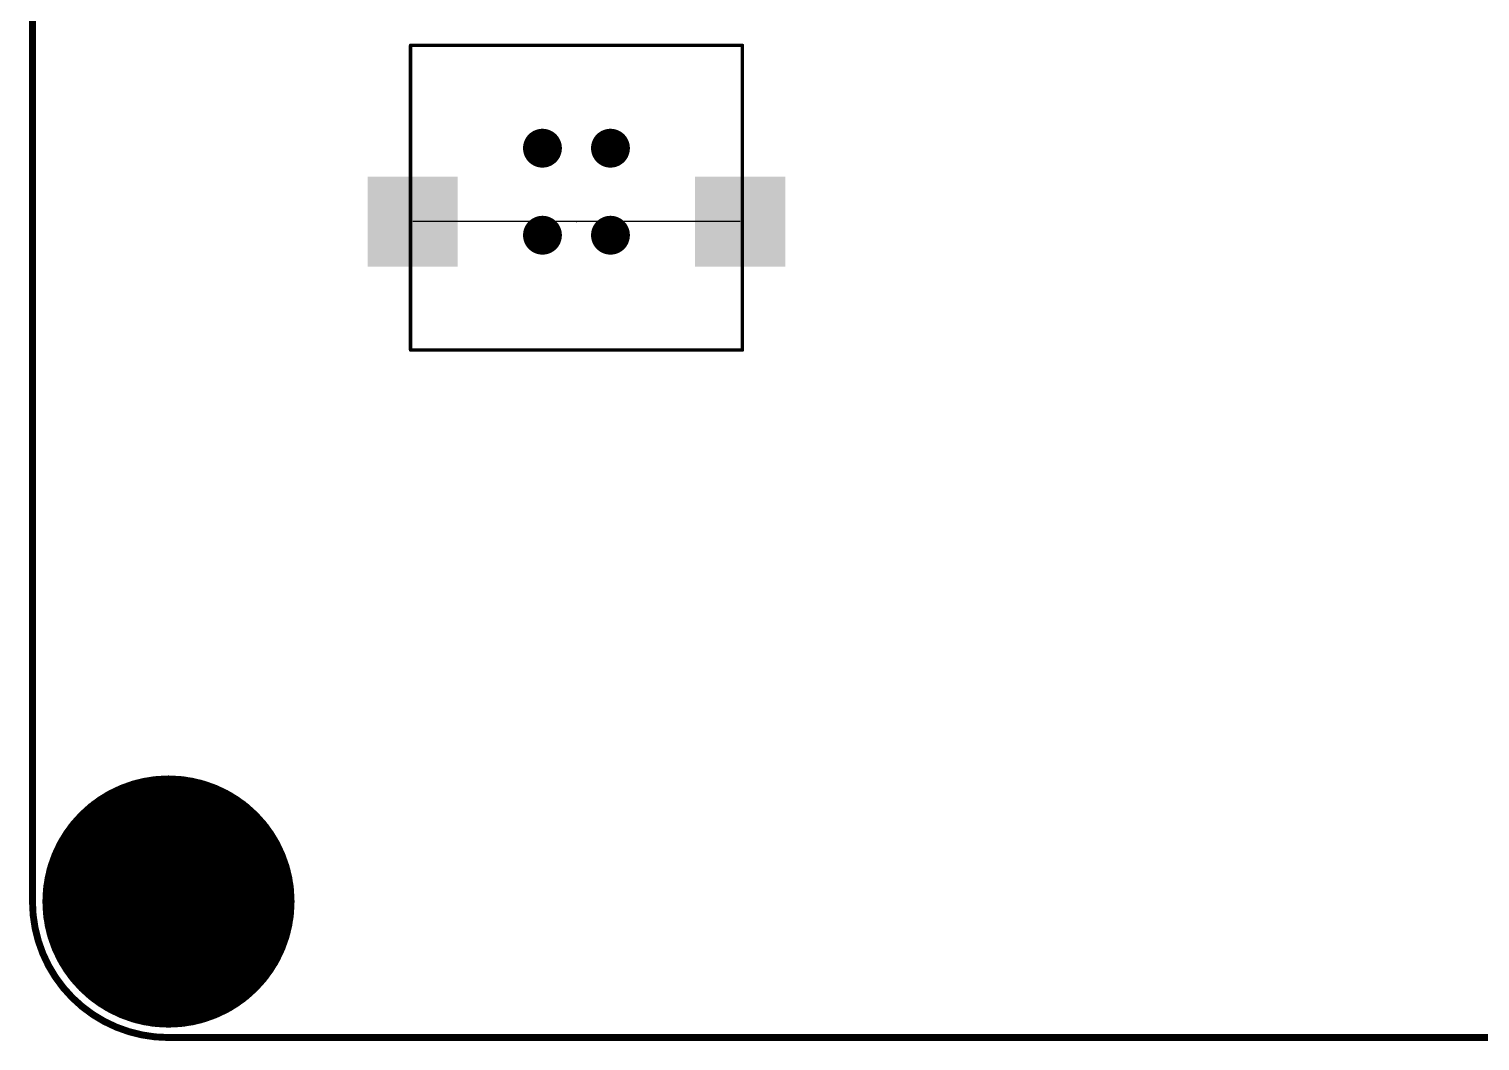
# Model space of a CAD drawing. Extents: x 0 to 426, y 0 to 160.
# Drawn here: x -0.1 to 53.2, y -0.1 to 37.1 of the extents above; entities that cross this region are included whole.
import ezdxf

# ---------------------------------------------------------------- set-up
doc = ezdxf.new("R2010")
doc.units = 0
doc.header["$MEASUREMENT"] = 0
doc.layers.get('0').update_dxf_attribs({"linetype": 'CONTINUOUS'})
for name, color, linetype in [('17', 82, 'CONTINUOUS'), ('19', 53, 'CONTINUOUS'), ('20', 7, 'CONTINUOUS'), ('21', 253, 'CONTINUOUS'), ('23', 7, 'CONTINUOUS'), ('41', 22, 'CONTINUOUS'), ('42', 175, 'CONTINUOUS')]:
    doc.layers.add(name, color=color, linetype=linetype)

# ---------------------------------------------------------------- blocks, each defined once
blk = doc.blocks.new('ROUNDP')
at = {"const_width": 0.5}
blk.add_lwpolyline([(0, -0.25, 1), (0, 0.25, 1), (0, -0.25)], format="xyb", dxfattribs=at)
blk = doc.blocks.new('SQUAREP')
blk.add_solid([(-0.5, -0.5), (0.5, -0.5), (-0.5, 0.5), (0.5, 0.5)])

msp = doc.modelspace()

# ---------------------------------------------------------------- linework, layer by layer
at = {"layer": '19'}
msp.add_line((26.02, 30), (13.98, 30), dxfattribs=at)
at = {"layer": '20', "const_width": 0.254}
for points in [[(0, 155), (0, 5)], [(5, 0), (335, 0)]]:
    msp.add_lwpolyline(points, dxfattribs=at)
at = {"layer": '20'}
for points, const_width in [([(0, 5, 0.4142), (5, 0)], 0.254), ([(0.0635, 5, 1), (-0.0635, 5)], 0.127), ([(-0.0635, 5, 1), (0.0635, 5)], 0.127), ([(5, 0.0635, 1), (5, -0.0635)], 0.127), ([(5, -0.0635, 1), (5, 0.0635)], 0.127)]:
    msp.add_lwpolyline(points, format="xyb", dxfattribs=dict(at, const_width=const_width))
msp.add_circle((5, 5), 1.905, dxfattribs=at)
at = {"layer": '21'}
for points, const_width in [([(13.9318, 36.48, 1), (13.8682, 36.48)], 0.0635), ([(13.9, 36.5118, 1), (13.9, 36.4483)], 0.0635), ([(26.1318, 36.48, 1), (26.0683, 36.48)], 0.0635), ([(26.1, 36.4483, 1), (26.1, 36.5118)], 0.0635), ([(13.8682, 25.28, 1), (13.9318, 25.28)], 0.0635), ([(13.9, 25.3117, 1), (13.9, 25.2483)], 0.0635), ([(26.0683, 25.28, 1), (26.1318, 25.28)], 0.0635), ([(26.1, 25.2483, 1), (26.1, 25.3117)], 0.0635), ([(5, 0.428, 1), (5, 9.572, 1), (5, 0.428)], 0.127)]:
    msp.add_lwpolyline(points, format="xyb", dxfattribs=dict(at, const_width=const_width))
at = {"layer": '21', "const_width": 0.127}
for points in [[(13.9, 36.48), (26.1, 36.48)], [(13.9, 25.28), (13.9, 36.48)], [(26.1, 36.48), (26.1, 25.28)], [(26.1, 25.28), (13.9, 25.28)]]:
    msp.add_lwpolyline(points, dxfattribs=at)
at = {"layer": '23'}
for p in [(20, 30), (5, 5)]:
    msp.add_point(p, dxfattribs=at)
at = {"layer": '41', "const_width": 0.127}
for points in [[(4.4032, 9.5329), (5, 9.572)], [(5, 9.572), (5.5968, 9.5329)], [(2.714, 8.9595), (3.2504, 9.224)], [(2.926, 9.064), (7.074, 9.064)], [(3.1835, 9.191), (6.8165, 9.191)], [(3.2504, 9.224), (3.8167, 9.4162)], [(3.5274, 9.318), (6.4726, 9.318)], [(3.8167, 9.4162), (4.4032, 9.5329)], [(3.9614, 9.445), (6.0386, 9.445)], [(5.5968, 9.5329), (6.1833, 9.4162)], [(6.1833, 9.4162), (6.7496, 9.224)], [(6.7496, 9.224), (7.286, 8.9595)], [(1.7671, 8.2329), (2.2167, 8.6272)], [(2.1355, 8.556), (7.8645, 8.556)], [(2.2167, 8.6272), (2.714, 8.9595)], [(2.3002, 8.683), (7.6998, 8.683)], [(2.4903, 8.81), (7.5097, 8.81)], [(2.6804, 8.937), (7.3196, 8.937)], [(7.286, 8.9595), (7.7833, 8.6272)], [(7.7833, 8.6272), (8.2329, 8.2329)], [(1.3728, 7.7833), (1.7671, 8.2329)], [(1.605, 8.048), (8.395, 8.048)], [(1.7163, 8.175), (8.2837, 8.175)], [(1.8459, 8.302), (8.1541, 8.302)], [(1.9907, 8.429), (8.0093, 8.429)], [(8.2329, 8.2329), (8.6272, 7.7833)], [(1.0405, 7.286), (1.3728, 7.7833)], [(1.1254, 7.413), (8.8746, 7.413)], [(1.2102, 7.54), (8.7897, 7.54)], [(1.2951, 7.667), (8.7049, 7.667)], [(1.3822, 7.794), (8.6178, 7.794)], [(1.4936, 7.921), (8.5064, 7.921)], [(8.6272, 7.7833), (8.9595, 7.286)], [(0.776, 6.7496), (1.0405, 7.286)], [(0.8526, 6.905), (9.1474, 6.905)], [(0.9153, 7.032), (9.0847, 7.032)], [(0.9779, 7.159), (9.0221, 7.159)], [(1.0405, 7.286), (8.9595, 7.286)], [(8.9595, 7.286), (9.224, 6.7496)], [(0.5838, 6.1833), (0.776, 6.7496)], [(0.6563, 6.397), (9.3437, 6.397)], [(0.6994, 6.524), (9.3006, 6.524)], [(0.7425, 6.651), (9.2575, 6.651)], [(0.79, 6.778), (9.21, 6.778)], [(9.224, 6.7496), (9.4162, 6.1833)], [(0.4671, 5.5968), (0.5838, 6.1833)], [(0.5252, 5.889), (9.4748, 5.889)], [(0.5505, 6.016), (9.4495, 6.016)], [(0.5758, 6.143), (9.4242, 6.143)], [(0.6132, 6.27), (9.3868, 6.27)], [(9.4162, 6.1833), (9.5329, 5.5968)], [(0.428, 5), (0.4671, 5.5968)], [(0.453, 5.381), (9.547, 5.381)], [(0.4613, 5.508), (9.5387, 5.508)], [(0.4747, 5.635), (9.5253, 5.635)], [(0.5, 5.762), (9.5, 5.762)], [(9.5329, 5.5968), (9.572, 5)], [(0.4671, 4.4032), (0.428, 5)], [(0.428, 5), (9.572, 5)], [(0.4363, 5.127), (9.5637, 5.127)], [(0.4363, 4.873), (9.5637, 4.873)], [(0.4446, 5.254), (9.5554, 5.254)], [(0.4447, 4.746), (9.5554, 4.746)], [(9.572, 5), (9.5329, 4.4032)], [(0.453, 4.619), (9.547, 4.619)], [(0.4613, 4.492), (9.5387, 4.492)], [(0.5838, 3.8167), (0.4671, 4.4032)], [(0.4747, 4.365), (9.5253, 4.365)], [(0.5, 4.238), (9.5, 4.238)], [(9.5329, 4.4032), (9.4162, 3.8167)], [(0.5252, 4.111), (9.4748, 4.111)], [(0.5505, 3.984), (9.4495, 3.984)], [(0.5758, 3.857), (9.4242, 3.857)], [(0.776, 3.2504), (0.5838, 3.8167)], [(0.6132, 3.73), (9.3868, 3.73)], [(9.4162, 3.8167), (9.224, 3.2504)], [(0.6563, 3.603), (9.3437, 3.603)], [(0.6994, 3.476), (9.3006, 3.476)], [(0.7425, 3.349), (9.2575, 3.349)], [(1.0405, 2.714), (0.776, 3.2504)], [(0.79, 3.222), (9.21, 3.222)], [(9.224, 3.2504), (8.9595, 2.714)], [(0.8526, 3.095), (9.1474, 3.095)], [(0.9153, 2.968), (9.0847, 2.968)], [(0.9779, 2.841), (9.0221, 2.841)], [(1.3728, 2.2167), (1.0405, 2.714)], [(1.0405, 2.714), (8.9595, 2.714)], [(8.9595, 2.714), (8.6272, 2.2167)], [(1.1254, 2.587), (8.8746, 2.587)], [(1.2103, 2.46), (8.7898, 2.46)], [(1.2951, 2.333), (8.7049, 2.333)], [(1.7671, 1.7671), (1.3728, 2.2167)], [(1.3822, 2.206), (8.6178, 2.206)], [(1.4936, 2.079), (8.5064, 2.079)], [(8.6272, 2.2167), (8.2329, 1.7671)], [(1.605, 1.952), (8.395, 1.952)], [(1.7163, 1.825), (8.2837, 1.825)], [(2.2167, 1.3728), (1.7671, 1.7671)], [(1.8459, 1.698), (8.1541, 1.698)], [(1.9907, 1.571), (8.0093, 1.571)], [(8.2329, 1.7671), (7.7833, 1.3728)], [(2.1355, 1.444), (7.8645, 1.444)], [(2.714, 1.0405), (2.2167, 1.3728)], [(2.3002, 1.317), (7.6998, 1.317)], [(2.4903, 1.19), (7.5097, 1.19)], [(2.6804, 1.063), (7.3196, 1.063)], [(3.2504, 0.776), (2.714, 1.0405)], [(7.286, 1.0405), (6.7496, 0.776)], [(7.7833, 1.3728), (7.286, 1.0405)], [(2.926, 0.936), (7.074, 0.936)], [(3.1835, 0.809), (6.8165, 0.809)], [(3.8167, 0.5838), (3.2504, 0.776)], [(3.5274, 0.682), (6.4727, 0.682)], [(4.4032, 0.4671), (3.8167, 0.5838)], [(3.9614, 0.555), (6.0386, 0.555)], [(6.1833, 0.5838), (5.5968, 0.4671)], [(6.7496, 0.776), (6.1833, 0.5838)], [(5, 0.428), (4.4032, 0.4671)], [(5.5968, 0.4671), (5, 0.428)]]:
    msp.add_lwpolyline(points, dxfattribs=at)
at = {"layer": '41', "const_width": 0.0635}
for points in [[(5.0021, 9.6037, 1), (4.9979, 9.5403)], [(5.0021, 9.5403, 1), (4.9979, 9.6037)], [(2.926, 9.0958, 1), (2.926, 9.0322)], [(3.1835, 9.2228, 1), (3.1835, 9.1593)], [(3.2402, 9.254, 1), (3.2606, 9.1939)], [(3.2644, 9.1955, 1), (3.2363, 9.2525)], [(3.5274, 9.3498, 1), (3.5274, 9.2862)], [(3.8105, 9.4474, 1), (3.8229, 9.3851)], [(3.8269, 9.3861, 1), (3.8065, 9.4463)], [(3.9614, 9.4768, 1), (3.9614, 9.4132)], [(4.4012, 9.5646, 1), (4.4053, 9.5012)], [(4.4094, 9.5017, 1), (4.397, 9.564)], [(5.603, 9.564, 1), (5.5906, 9.5017)], [(5.5947, 9.5012, 1), (5.5988, 9.5646)], [(6.0386, 9.4132, 1), (6.0386, 9.4768)], [(6.1935, 9.4463, 1), (6.1731, 9.3861)], [(6.1771, 9.3851, 1), (6.1895, 9.4474)], [(6.4726, 9.2862, 1), (6.4726, 9.3498)], [(6.7637, 9.2525, 1), (6.7356, 9.1955)], [(6.7394, 9.1939, 1), (6.7598, 9.254)], [(6.8165, 9.1593, 1), (6.8165, 9.2228)], [(7.074, 9.0322, 1), (7.074, 9.0958)], [(2.1355, 8.5878, 1), (2.1355, 8.5243)], [(2.1991, 8.6536, 1), (2.2344, 8.6008)], [(2.2377, 8.6033, 1), (2.1958, 8.6511)], [(2.3002, 8.7148, 1), (2.3002, 8.6512)], [(2.4903, 8.8418, 1), (2.4903, 8.7782)], [(2.6804, 8.9688, 1), (2.6804, 8.9053)], [(2.7, 8.9879, 1), (2.728, 8.931)], [(2.7316, 8.9331, 1), (2.6964, 8.9859)], [(7.3036, 8.9859, 1), (7.2684, 8.9331)], [(7.272, 8.931, 1), (7.3, 8.9879)], [(7.3196, 8.9053, 1), (7.3196, 8.9688)], [(7.5097, 8.7782, 1), (7.5097, 8.8418)], [(7.6998, 8.6512, 1), (7.6998, 8.7148)], [(7.8042, 8.6511, 1), (7.7623, 8.6033)], [(7.7656, 8.6008, 1), (7.8009, 8.6536)], [(7.8645, 8.5243, 1), (7.8645, 8.5878)], [(1.605, 8.0798, 1), (1.605, 8.0162)], [(1.7163, 8.2068, 1), (1.7163, 8.1433)], [(1.7462, 8.2568, 1), (1.788, 8.209)], [(1.791, 8.212, 1), (1.7432, 8.2538)], [(1.8459, 8.3338, 1), (1.8459, 8.2702)], [(1.9907, 8.4608, 1), (1.9907, 8.3972)], [(8.0093, 8.3972, 1), (8.0093, 8.4608)], [(8.1541, 8.2702, 1), (8.1541, 8.3338)], [(8.2568, 8.2538, 1), (8.209, 8.212)], [(8.212, 8.209, 1), (8.2538, 8.2568)], [(8.2837, 8.1433, 1), (8.2837, 8.2068)], [(8.395, 8.0162, 1), (8.395, 8.0798)], [(1.1254, 7.4447, 1), (1.1254, 7.3813)], [(1.2102, 7.5717, 1), (1.2102, 7.5083)], [(1.2951, 7.6988, 1), (1.2951, 7.6353)], [(1.3489, 7.8042, 1), (1.3967, 7.7623)], [(1.3992, 7.7656, 1), (1.3464, 7.8009)], [(1.3822, 7.8258, 1), (1.3822, 7.7623)], [(1.4936, 7.9527, 1), (1.4936, 7.8893)], [(8.5064, 7.8893, 1), (8.5064, 7.9527)], [(8.6536, 7.8009, 1), (8.6008, 7.7656)], [(8.6033, 7.7623, 1), (8.6511, 7.8042)], [(8.6178, 7.7623, 1), (8.6178, 7.8258)], [(8.7049, 7.6353, 1), (8.7049, 7.6988)], [(8.7897, 7.5083, 1), (8.7897, 7.5717)], [(8.8746, 7.3813, 1), (8.8746, 7.4447)], [(0.8526, 6.9367, 1), (0.8526, 6.8733)], [(0.9153, 7.0637, 1), (0.9153, 7.0003)], [(0.9779, 7.1908, 1), (0.9779, 7.1273)], [(1.0405, 7.3178, 1), (1.0405, 7.2543)], [(1.0141, 7.3036, 1), (1.0669, 7.2684)], [(1.069, 7.272, 1), (1.0121, 7.3)], [(8.9879, 7.3, 1), (8.931, 7.272)], [(8.9331, 7.2684, 1), (8.9859, 7.3036)], [(8.9595, 7.2543, 1), (8.9595, 7.3178)], [(9.0221, 7.1273, 1), (9.0221, 7.1908)], [(9.0847, 7.0003, 1), (9.0847, 7.0637)], [(9.1474, 6.8733, 1), (9.1474, 6.9367)], [(0.6563, 6.4287, 1), (0.6563, 6.3653)], [(0.6994, 6.5557, 1), (0.6994, 6.4923)], [(0.7425, 6.6828, 1), (0.7425, 6.6193)], [(0.7475, 6.7637, 1), (0.8045, 6.7356)], [(0.8061, 6.7394, 1), (0.746, 6.7598)], [(0.79, 6.8098, 1), (0.79, 6.7463)], [(9.254, 6.7598, 1), (9.1939, 6.7394)], [(9.1955, 6.7356, 1), (9.2525, 6.7637)], [(9.21, 6.7463, 1), (9.21, 6.8098)], [(9.2575, 6.6193, 1), (9.2575, 6.6828)], [(9.3006, 6.4923, 1), (9.3006, 6.5557)], [(9.3437, 6.3653, 1), (9.3437, 6.4287)], [(0.5252, 5.9207, 1), (0.5252, 5.8573)], [(0.5505, 6.0477, 1), (0.5505, 5.9843)], [(0.5758, 6.1748, 1), (0.5758, 6.1113)], [(0.5537, 6.1935, 1), (0.6139, 6.1731)], [(0.6149, 6.1771, 1), (0.5526, 6.1895)], [(0.6132, 6.3018, 1), (0.6132, 6.2383)], [(9.4474, 6.1895, 1), (9.3851, 6.1771)], [(9.3861, 6.1731, 1), (9.4463, 6.1935)], [(9.3868, 6.2383, 1), (9.3868, 6.3018)], [(9.4242, 6.1113, 1), (9.4242, 6.1748)], [(9.4495, 5.9843, 1), (9.4495, 6.0477)], [(9.4748, 5.8573, 1), (9.4748, 5.9207)], [(0.453, 5.4127, 1), (0.453, 5.3493)], [(0.4613, 5.5397, 1), (0.4613, 5.4763)], [(0.4988, 5.5947, 1), (0.4354, 5.5988)], [(0.436, 5.603, 1), (0.4983, 5.5906)], [(0.4747, 5.6668, 1), (0.4747, 5.6033)], [(0.5, 5.7938, 1), (0.5, 5.7303)], [(9.5, 5.7303, 1), (9.5, 5.7938)], [(9.5646, 5.5988, 1), (9.5012, 5.5947)], [(9.5017, 5.5906, 1), (9.564, 5.603)], [(9.5253, 5.6033, 1), (9.5253, 5.6668)], [(9.5387, 5.4763, 1), (9.5387, 5.5397)], [(9.547, 5.3493, 1), (9.547, 5.4127)], [(0.4597, 5.0021, 1), (0.3963, 4.9979)], [(0.3963, 5.0021, 1), (0.4597, 4.9979)], [(0.428, 5.0317, 1), (0.428, 4.9683)], [(0.4363, 5.1588, 1), (0.4363, 5.0953)], [(0.4363, 4.9047, 1), (0.4363, 4.8413)], [(0.4446, 5.2858, 1), (0.4446, 5.2223)], [(0.4447, 4.7778, 1), (0.4447, 4.7143)], [(9.6037, 4.9979, 1), (9.5403, 5.0021)], [(9.5403, 4.9979, 1), (9.6037, 5.0021)], [(9.5554, 5.2223, 1), (9.5554, 5.2858)], [(9.5554, 4.7143, 1), (9.5554, 4.7778)], [(9.5637, 5.0953, 1), (9.5637, 5.1588)], [(9.5637, 4.8413, 1), (9.5637, 4.9047)], [(9.572, 4.9683, 1), (9.572, 5.0317)], [(0.453, 4.6508, 1), (0.453, 4.5873)], [(0.4613, 4.5237, 1), (0.4613, 4.4603)], [(0.4983, 4.4094, 1), (0.436, 4.397)], [(0.4354, 4.4012, 1), (0.4988, 4.4053)], [(0.4747, 4.3967, 1), (0.4747, 4.3333)], [(0.5, 4.2698, 1), (0.5, 4.2063)], [(9.5, 4.2063, 1), (9.5, 4.2698)], [(9.5012, 4.4053, 1), (9.5646, 4.4012)], [(9.564, 4.397, 1), (9.5017, 4.4094)], [(9.5253, 4.3333, 1), (9.5253, 4.3967)], [(9.5387, 4.4603, 1), (9.5387, 4.5237)], [(9.547, 4.5873, 1), (9.547, 4.6508)], [(0.5252, 4.1427, 1), (0.5252, 4.0793)], [(0.5505, 4.0157, 1), (0.5505, 3.9522)], [(0.5758, 3.8888, 1), (0.5758, 3.8253)], [(0.6139, 3.8269, 1), (0.5537, 3.8065)], [(0.5526, 3.8105, 1), (0.6149, 3.8229)], [(0.6132, 3.7618, 1), (0.6132, 3.6982)], [(9.3851, 3.8229, 1), (9.4474, 3.8105)], [(9.4463, 3.8065, 1), (9.3861, 3.8269)], [(9.3868, 3.6982, 1), (9.3868, 3.7618)], [(9.4242, 3.8253, 1), (9.4242, 3.8888)], [(9.4495, 3.9522, 1), (9.4495, 4.0157)], [(9.4748, 4.0793, 1), (9.4748, 4.1427)], [(0.6563, 3.6348, 1), (0.6563, 3.5713)], [(0.6994, 3.5078, 1), (0.6994, 3.4442)], [(0.7425, 3.3808, 1), (0.7425, 3.3173)], [(0.8045, 3.2644, 1), (0.7475, 3.2363)], [(0.746, 3.2402, 1), (0.8061, 3.2606)], [(0.79, 3.2538, 1), (0.79, 3.1902)], [(9.1939, 3.2606, 1), (9.254, 3.2402)], [(9.2525, 3.2363, 1), (9.1955, 3.2644)], [(9.21, 3.1902, 1), (9.21, 3.2538)], [(9.2575, 3.3173, 1), (9.2575, 3.3808)], [(9.3006, 3.4442, 1), (9.3006, 3.5078)], [(9.3437, 3.5713, 1), (9.3437, 3.6348)], [(0.8526, 3.1268, 1), (0.8526, 3.0633)], [(0.9153, 2.9998, 1), (0.9153, 2.9362)], [(0.9779, 2.8728, 1), (0.9779, 2.8093)], [(1.0405, 2.7458, 1), (1.0405, 2.6822)], [(1.0669, 2.7316, 1), (1.0141, 2.6964)], [(1.0121, 2.7, 1), (1.069, 2.728)], [(8.931, 2.728, 1), (8.9879, 2.7)], [(8.9859, 2.6964, 1), (8.9331, 2.7316)], [(8.9595, 2.6822, 1), (8.9595, 2.7458)], [(9.0221, 2.8093, 1), (9.0221, 2.8728)], [(9.0847, 2.9362, 1), (9.0847, 2.9998)], [(9.1474, 3.0633, 1), (9.1474, 3.1268)], [(1.1254, 2.6188, 1), (1.1254, 2.5553)], [(1.2103, 2.4918, 1), (1.2103, 2.4282)], [(1.2951, 2.3648, 1), (1.2951, 2.3013)], [(1.3967, 2.2377, 1), (1.3489, 2.1958)], [(1.3464, 2.1991, 1), (1.3992, 2.2344)], [(1.3822, 2.2378, 1), (1.3822, 2.1742)], [(1.4936, 2.1108, 1), (1.4936, 2.0473)], [(8.5064, 2.0473, 1), (8.5064, 2.1108)], [(8.6008, 2.2344, 1), (8.6536, 2.1991)], [(8.6511, 2.1958, 1), (8.6033, 2.2377)], [(8.6178, 2.1742, 1), (8.6178, 2.2378)], [(8.7049, 2.3013, 1), (8.7049, 2.3648)], [(8.7898, 2.4282, 1), (8.7898, 2.4918)], [(8.8746, 2.5553, 1), (8.8746, 2.6188)], [(1.605, 1.9838, 1), (1.605, 1.9203)], [(1.7163, 1.8568, 1), (1.7163, 1.7933)], [(1.788, 1.791, 1), (1.7462, 1.7432)], [(1.7432, 1.7462, 1), (1.791, 1.788)], [(1.8459, 1.7298, 1), (1.8459, 1.6663)], [(1.9907, 1.6028, 1), (1.9907, 1.5393)], [(8.0093, 1.5393, 1), (8.0093, 1.6028)], [(8.1541, 1.6663, 1), (8.1541, 1.7298)], [(8.209, 1.788, 1), (8.2568, 1.7462)], [(8.2538, 1.7432, 1), (8.212, 1.791)], [(8.2837, 1.7933, 1), (8.2837, 1.8568)], [(8.395, 1.9203, 1), (8.395, 1.9838)], [(2.1355, 1.4758, 1), (2.1355, 1.4123)], [(2.2344, 1.3992, 1), (2.1991, 1.3464)], [(2.1958, 1.3489, 1), (2.2377, 1.3967)], [(2.3002, 1.3488, 1), (2.3002, 1.2853)], [(2.4903, 1.2217, 1), (2.4903, 1.1583)], [(2.6804, 1.0947, 1), (2.6804, 1.0312)], [(2.728, 1.069, 1), (2.7, 1.0121)], [(2.6964, 1.0141, 1), (2.7316, 1.0669)], [(7.2684, 1.0669, 1), (7.3036, 1.0141)], [(7.3, 1.0121, 1), (7.272, 1.069)], [(7.3196, 1.0312, 1), (7.3196, 1.0947)], [(7.5097, 1.1583, 1), (7.5097, 1.2217)], [(7.6998, 1.2853, 1), (7.6998, 1.3488)], [(7.7623, 1.3967, 1), (7.8042, 1.3489)], [(7.8009, 1.3464, 1), (7.7656, 1.3992)], [(7.8645, 1.4123, 1), (7.8645, 1.4758)], [(2.926, 0.9678, 1), (2.926, 0.9042)], [(3.1835, 0.8408, 1), (3.1835, 0.7772)], [(3.2606, 0.8061, 1), (3.2402, 0.746)], [(3.2363, 0.7475, 1), (3.2644, 0.8045)], [(3.5274, 0.7138, 1), (3.5274, 0.6502)], [(3.8229, 0.6149, 1), (3.8105, 0.5526)], [(3.8065, 0.5537, 1), (3.8269, 0.6139)], [(3.9614, 0.5868, 1), (3.9614, 0.5232)], [(6.0386, 0.5232, 1), (6.0386, 0.5868)], [(6.1731, 0.6139, 1), (6.1935, 0.5537)], [(6.1895, 0.5526, 1), (6.1771, 0.6149)], [(6.4727, 0.6502, 1), (6.4727, 0.7138)], [(6.7356, 0.8045, 1), (6.7637, 0.7475)], [(6.7598, 0.746, 1), (6.7394, 0.8061)], [(6.8165, 0.7772, 1), (6.8165, 0.8408)], [(7.074, 0.9042, 1), (7.074, 0.9678)], [(4.4053, 0.4988, 1), (4.4012, 0.4354)], [(4.397, 0.436, 1), (4.4094, 0.4983)], [(4.9979, 0.4597, 1), (5.0021, 0.3963)], [(4.9979, 0.3963, 1), (5.0021, 0.4597)], [(5.5906, 0.4983, 1), (5.603, 0.436)], [(5.5988, 0.4354, 1), (5.5947, 0.4988)]]:
    msp.add_lwpolyline(points, format="xyb", dxfattribs=at)
at = {"layer": '42', "const_width": 0.127}
for points in [[(4.4032, 9.5329), (5, 9.572)], [(5, 9.572), (5.5968, 9.5329)], [(2.714, 8.9595), (3.2504, 9.224)], [(2.926, 9.064), (7.074, 9.064)], [(3.1835, 9.191), (6.8165, 9.191)], [(3.2504, 9.224), (3.8167, 9.4162)], [(3.5274, 9.318), (6.4726, 9.318)], [(3.8167, 9.4162), (4.4032, 9.5329)], [(3.9614, 9.445), (6.0386, 9.445)], [(5.5968, 9.5329), (6.1833, 9.4162)], [(6.1833, 9.4162), (6.7496, 9.224)], [(6.7496, 9.224), (7.286, 8.9595)], [(1.7671, 8.2329), (2.2167, 8.6272)], [(2.1355, 8.556), (7.8645, 8.556)], [(2.2167, 8.6272), (2.714, 8.9595)], [(2.3002, 8.683), (7.6998, 8.683)], [(2.4903, 8.81), (7.5097, 8.81)], [(2.6804, 8.937), (7.3196, 8.937)], [(7.286, 8.9595), (7.7833, 8.6272)], [(7.7833, 8.6272), (8.2329, 8.2329)], [(1.3728, 7.7833), (1.7671, 8.2329)], [(1.605, 8.048), (8.395, 8.048)], [(1.7163, 8.175), (8.2837, 8.175)], [(1.8459, 8.302), (8.1541, 8.302)], [(1.9907, 8.429), (8.0093, 8.429)], [(8.2329, 8.2329), (8.6272, 7.7833)], [(1.0405, 7.286), (1.3728, 7.7833)], [(1.1254, 7.413), (8.8746, 7.413)], [(1.2102, 7.54), (8.7897, 7.54)], [(1.2951, 7.667), (8.7049, 7.667)], [(1.3822, 7.794), (8.6178, 7.794)], [(1.4936, 7.921), (8.5064, 7.921)], [(8.6272, 7.7833), (8.9595, 7.286)], [(0.776, 6.7496), (1.0405, 7.286)], [(0.8526, 6.905), (9.1474, 6.905)], [(0.9153, 7.032), (9.0847, 7.032)], [(0.9779, 7.159), (9.0221, 7.159)], [(1.0405, 7.286), (8.9595, 7.286)], [(8.9595, 7.286), (9.224, 6.7496)], [(0.5838, 6.1833), (0.776, 6.7496)], [(0.6563, 6.397), (9.3437, 6.397)], [(0.6994, 6.524), (9.3006, 6.524)], [(0.7425, 6.651), (9.2575, 6.651)], [(0.79, 6.778), (9.21, 6.778)], [(9.224, 6.7496), (9.4162, 6.1833)], [(0.4671, 5.5968), (0.5838, 6.1833)], [(0.5252, 5.889), (9.4748, 5.889)], [(0.5505, 6.016), (9.4495, 6.016)], [(0.5758, 6.143), (9.4242, 6.143)], [(0.6132, 6.27), (9.3868, 6.27)], [(9.4162, 6.1833), (9.5329, 5.5968)], [(0.428, 5), (0.4671, 5.5968)], [(0.453, 5.381), (9.547, 5.381)], [(0.4613, 5.508), (9.5387, 5.508)], [(0.4747, 5.635), (9.5253, 5.635)], [(0.5, 5.762), (9.5, 5.762)], [(9.5329, 5.5968), (9.572, 5)], [(0.4671, 4.4032), (0.428, 5)], [(0.428, 5), (9.572, 5)], [(0.4363, 5.127), (9.5637, 5.127)], [(0.4363, 4.873), (9.5637, 4.873)], [(0.4446, 5.254), (9.5554, 5.254)], [(0.4447, 4.746), (9.5554, 4.746)], [(9.572, 5), (9.5329, 4.4032)], [(0.453, 4.619), (9.547, 4.619)], [(0.4613, 4.492), (9.5387, 4.492)], [(0.5838, 3.8167), (0.4671, 4.4032)], [(0.4747, 4.365), (9.5253, 4.365)], [(0.5, 4.238), (9.5, 4.238)], [(9.5329, 4.4032), (9.4162, 3.8167)], [(0.5252, 4.111), (9.4748, 4.111)], [(0.5505, 3.984), (9.4495, 3.984)], [(0.5758, 3.857), (9.4242, 3.857)], [(0.776, 3.2504), (0.5838, 3.8167)], [(0.6132, 3.73), (9.3868, 3.73)], [(9.4162, 3.8167), (9.224, 3.2504)], [(0.6563, 3.603), (9.3437, 3.603)], [(0.6994, 3.476), (9.3006, 3.476)], [(0.7425, 3.349), (9.2575, 3.349)], [(1.0405, 2.714), (0.776, 3.2504)], [(0.79, 3.222), (9.21, 3.222)], [(9.224, 3.2504), (8.9595, 2.714)], [(0.8526, 3.095), (9.1474, 3.095)], [(0.9153, 2.968), (9.0847, 2.968)], [(0.9779, 2.841), (9.0221, 2.841)], [(1.3728, 2.2167), (1.0405, 2.714)], [(1.0405, 2.714), (8.9595, 2.714)], [(8.9595, 2.714), (8.6272, 2.2167)], [(1.1254, 2.587), (8.8746, 2.587)], [(1.2103, 2.46), (8.7898, 2.46)], [(1.2951, 2.333), (8.7049, 2.333)], [(1.7671, 1.7671), (1.3728, 2.2167)], [(1.3822, 2.206), (8.6178, 2.206)], [(1.4936, 2.079), (8.5064, 2.079)], [(8.6272, 2.2167), (8.2329, 1.7671)], [(1.605, 1.952), (8.395, 1.952)], [(1.7163, 1.825), (8.2837, 1.825)], [(2.2167, 1.3728), (1.7671, 1.7671)], [(1.8459, 1.698), (8.1541, 1.698)], [(1.9907, 1.571), (8.0093, 1.571)], [(8.2329, 1.7671), (7.7833, 1.3728)], [(2.1355, 1.444), (7.8645, 1.444)], [(2.714, 1.0405), (2.2167, 1.3728)], [(2.3002, 1.317), (7.6998, 1.317)], [(2.4903, 1.19), (7.5097, 1.19)], [(2.6804, 1.063), (7.3196, 1.063)], [(3.2504, 0.776), (2.714, 1.0405)], [(7.286, 1.0405), (6.7496, 0.776)], [(7.7833, 1.3728), (7.286, 1.0405)], [(2.926, 0.936), (7.074, 0.936)], [(3.1835, 0.809), (6.8165, 0.809)], [(3.8167, 0.5838), (3.2504, 0.776)], [(3.5274, 0.682), (6.4727, 0.682)], [(4.4032, 0.4671), (3.8167, 0.5838)], [(3.9614, 0.555), (6.0386, 0.555)], [(6.1833, 0.5838), (5.5968, 0.4671)], [(6.7496, 0.776), (6.1833, 0.5838)], [(5, 0.428), (4.4032, 0.4671)], [(5.5968, 0.4671), (5, 0.428)]]:
    msp.add_lwpolyline(points, dxfattribs=at)
at = {"layer": '42', "const_width": 0.0635}
for points in [[(5.0021, 9.6037, 1), (4.9979, 9.5403)], [(5.0021, 9.5403, 1), (4.9979, 9.6037)], [(2.926, 9.0958, 1), (2.926, 9.0322)], [(3.1835, 9.2228, 1), (3.1835, 9.1593)], [(3.2402, 9.254, 1), (3.2606, 9.1939)], [(3.2644, 9.1955, 1), (3.2363, 9.2525)], [(3.5274, 9.3498, 1), (3.5274, 9.2862)], [(3.8105, 9.4474, 1), (3.8229, 9.3851)], [(3.8269, 9.3861, 1), (3.8065, 9.4463)], [(3.9614, 9.4768, 1), (3.9614, 9.4132)], [(4.4012, 9.5646, 1), (4.4053, 9.5012)], [(4.4094, 9.5017, 1), (4.397, 9.564)], [(5.603, 9.564, 1), (5.5906, 9.5017)], [(5.5947, 9.5012, 1), (5.5988, 9.5646)], [(6.0386, 9.4132, 1), (6.0386, 9.4768)], [(6.1935, 9.4463, 1), (6.1731, 9.3861)], [(6.1771, 9.3851, 1), (6.1895, 9.4474)], [(6.4726, 9.2862, 1), (6.4726, 9.3498)], [(6.7637, 9.2525, 1), (6.7356, 9.1955)], [(6.7394, 9.1939, 1), (6.7598, 9.254)], [(6.8165, 9.1593, 1), (6.8165, 9.2228)], [(7.074, 9.0322, 1), (7.074, 9.0958)], [(2.1355, 8.5878, 1), (2.1355, 8.5243)], [(2.1991, 8.6536, 1), (2.2344, 8.6008)], [(2.2377, 8.6033, 1), (2.1958, 8.6511)], [(2.3002, 8.7148, 1), (2.3002, 8.6512)], [(2.4903, 8.8418, 1), (2.4903, 8.7782)], [(2.6804, 8.9688, 1), (2.6804, 8.9053)], [(2.7, 8.9879, 1), (2.728, 8.931)], [(2.7316, 8.9331, 1), (2.6964, 8.9859)], [(7.3036, 8.9859, 1), (7.2684, 8.9331)], [(7.272, 8.931, 1), (7.3, 8.9879)], [(7.3196, 8.9053, 1), (7.3196, 8.9688)], [(7.5097, 8.7782, 1), (7.5097, 8.8418)], [(7.6998, 8.6512, 1), (7.6998, 8.7148)], [(7.8042, 8.6511, 1), (7.7623, 8.6033)], [(7.7656, 8.6008, 1), (7.8009, 8.6536)], [(7.8645, 8.5243, 1), (7.8645, 8.5878)], [(1.605, 8.0798, 1), (1.605, 8.0162)], [(1.7163, 8.2068, 1), (1.7163, 8.1433)], [(1.7462, 8.2568, 1), (1.788, 8.209)], [(1.791, 8.212, 1), (1.7432, 8.2538)], [(1.8459, 8.3338, 1), (1.8459, 8.2702)], [(1.9907, 8.4608, 1), (1.9907, 8.3972)], [(8.0093, 8.3972, 1), (8.0093, 8.4608)], [(8.1541, 8.2702, 1), (8.1541, 8.3338)], [(8.2568, 8.2538, 1), (8.209, 8.212)], [(8.212, 8.209, 1), (8.2538, 8.2568)], [(8.2837, 8.1433, 1), (8.2837, 8.2068)], [(8.395, 8.0162, 1), (8.395, 8.0798)], [(1.1254, 7.4447, 1), (1.1254, 7.3813)], [(1.2102, 7.5717, 1), (1.2102, 7.5083)], [(1.2951, 7.6988, 1), (1.2951, 7.6353)], [(1.3489, 7.8042, 1), (1.3967, 7.7623)], [(1.3992, 7.7656, 1), (1.3464, 7.8009)], [(1.3822, 7.8258, 1), (1.3822, 7.7623)], [(1.4936, 7.9527, 1), (1.4936, 7.8893)], [(8.5064, 7.8893, 1), (8.5064, 7.9527)], [(8.6536, 7.8009, 1), (8.6008, 7.7656)], [(8.6033, 7.7623, 1), (8.6511, 7.8042)], [(8.6178, 7.7623, 1), (8.6178, 7.8258)], [(8.7049, 7.6353, 1), (8.7049, 7.6988)], [(8.7897, 7.5083, 1), (8.7897, 7.5717)], [(8.8746, 7.3813, 1), (8.8746, 7.4447)], [(0.8526, 6.9367, 1), (0.8526, 6.8733)], [(0.9153, 7.0637, 1), (0.9153, 7.0003)], [(0.9779, 7.1908, 1), (0.9779, 7.1273)], [(1.0405, 7.3178, 1), (1.0405, 7.2543)], [(1.0141, 7.3036, 1), (1.0669, 7.2684)], [(1.069, 7.272, 1), (1.0121, 7.3)], [(8.9879, 7.3, 1), (8.931, 7.272)], [(8.9331, 7.2684, 1), (8.9859, 7.3036)], [(8.9595, 7.2543, 1), (8.9595, 7.3178)], [(9.0221, 7.1273, 1), (9.0221, 7.1908)], [(9.0847, 7.0003, 1), (9.0847, 7.0637)], [(9.1474, 6.8733, 1), (9.1474, 6.9367)], [(0.6563, 6.4287, 1), (0.6563, 6.3653)], [(0.6994, 6.5557, 1), (0.6994, 6.4923)], [(0.7425, 6.6828, 1), (0.7425, 6.6193)], [(0.7475, 6.7637, 1), (0.8045, 6.7356)], [(0.8061, 6.7394, 1), (0.746, 6.7598)], [(0.79, 6.8098, 1), (0.79, 6.7463)], [(9.254, 6.7598, 1), (9.1939, 6.7394)], [(9.1955, 6.7356, 1), (9.2525, 6.7637)], [(9.21, 6.7463, 1), (9.21, 6.8098)], [(9.2575, 6.6193, 1), (9.2575, 6.6828)], [(9.3006, 6.4923, 1), (9.3006, 6.5557)], [(9.3437, 6.3653, 1), (9.3437, 6.4287)], [(0.5252, 5.9207, 1), (0.5252, 5.8573)], [(0.5505, 6.0477, 1), (0.5505, 5.9843)], [(0.5758, 6.1748, 1), (0.5758, 6.1113)], [(0.5537, 6.1935, 1), (0.6139, 6.1731)], [(0.6149, 6.1771, 1), (0.5526, 6.1895)], [(0.6132, 6.3018, 1), (0.6132, 6.2383)], [(9.4474, 6.1895, 1), (9.3851, 6.1771)], [(9.3861, 6.1731, 1), (9.4463, 6.1935)], [(9.3868, 6.2383, 1), (9.3868, 6.3018)], [(9.4242, 6.1113, 1), (9.4242, 6.1748)], [(9.4495, 5.9843, 1), (9.4495, 6.0477)], [(9.4748, 5.8573, 1), (9.4748, 5.9207)], [(0.453, 5.4127, 1), (0.453, 5.3493)], [(0.4613, 5.5397, 1), (0.4613, 5.4763)], [(0.4988, 5.5947, 1), (0.4354, 5.5988)], [(0.436, 5.603, 1), (0.4983, 5.5906)], [(0.4747, 5.6668, 1), (0.4747, 5.6033)], [(0.5, 5.7938, 1), (0.5, 5.7303)], [(9.5, 5.7303, 1), (9.5, 5.7938)], [(9.5646, 5.5988, 1), (9.5012, 5.5947)], [(9.5017, 5.5906, 1), (9.564, 5.603)], [(9.5253, 5.6033, 1), (9.5253, 5.6668)], [(9.5387, 5.4763, 1), (9.5387, 5.5397)], [(9.547, 5.3493, 1), (9.547, 5.4127)], [(0.4597, 5.0021, 1), (0.3963, 4.9979)], [(0.3963, 5.0021, 1), (0.4597, 4.9979)], [(0.428, 5.0317, 1), (0.428, 4.9683)], [(0.4363, 5.1588, 1), (0.4363, 5.0953)], [(0.4363, 4.9047, 1), (0.4363, 4.8413)], [(0.4446, 5.2858, 1), (0.4446, 5.2223)], [(0.4447, 4.7778, 1), (0.4447, 4.7143)], [(9.6037, 4.9979, 1), (9.5403, 5.0021)], [(9.5403, 4.9979, 1), (9.6037, 5.0021)], [(9.5554, 5.2223, 1), (9.5554, 5.2858)], [(9.5554, 4.7143, 1), (9.5554, 4.7778)], [(9.5637, 5.0953, 1), (9.5637, 5.1588)], [(9.5637, 4.8413, 1), (9.5637, 4.9047)], [(9.572, 4.9683, 1), (9.572, 5.0317)], [(0.453, 4.6508, 1), (0.453, 4.5873)], [(0.4613, 4.5237, 1), (0.4613, 4.4603)], [(0.4983, 4.4094, 1), (0.436, 4.397)], [(0.4354, 4.4012, 1), (0.4988, 4.4053)], [(0.4747, 4.3967, 1), (0.4747, 4.3333)], [(0.5, 4.2698, 1), (0.5, 4.2063)], [(9.5, 4.2063, 1), (9.5, 4.2698)], [(9.5012, 4.4053, 1), (9.5646, 4.4012)], [(9.564, 4.397, 1), (9.5017, 4.4094)], [(9.5253, 4.3333, 1), (9.5253, 4.3967)], [(9.5387, 4.4603, 1), (9.5387, 4.5237)], [(9.547, 4.5873, 1), (9.547, 4.6508)], [(0.5252, 4.1427, 1), (0.5252, 4.0793)], [(0.5505, 4.0157, 1), (0.5505, 3.9522)], [(0.5758, 3.8888, 1), (0.5758, 3.8253)], [(0.6139, 3.8269, 1), (0.5537, 3.8065)], [(0.5526, 3.8105, 1), (0.6149, 3.8229)], [(0.6132, 3.7618, 1), (0.6132, 3.6982)], [(9.3851, 3.8229, 1), (9.4474, 3.8105)], [(9.4463, 3.8065, 1), (9.3861, 3.8269)], [(9.3868, 3.6982, 1), (9.3868, 3.7618)], [(9.4242, 3.8253, 1), (9.4242, 3.8888)], [(9.4495, 3.9522, 1), (9.4495, 4.0157)], [(9.4748, 4.0793, 1), (9.4748, 4.1427)], [(0.6563, 3.6348, 1), (0.6563, 3.5713)], [(0.6994, 3.5078, 1), (0.6994, 3.4442)], [(0.7425, 3.3808, 1), (0.7425, 3.3173)], [(0.8045, 3.2644, 1), (0.7475, 3.2363)], [(0.746, 3.2402, 1), (0.8061, 3.2606)], [(0.79, 3.2538, 1), (0.79, 3.1902)], [(9.1939, 3.2606, 1), (9.254, 3.2402)], [(9.2525, 3.2363, 1), (9.1955, 3.2644)], [(9.21, 3.1902, 1), (9.21, 3.2538)], [(9.2575, 3.3173, 1), (9.2575, 3.3808)], [(9.3006, 3.4442, 1), (9.3006, 3.5078)], [(9.3437, 3.5713, 1), (9.3437, 3.6348)], [(0.8526, 3.1268, 1), (0.8526, 3.0633)], [(0.9153, 2.9998, 1), (0.9153, 2.9362)], [(0.9779, 2.8728, 1), (0.9779, 2.8093)], [(1.0405, 2.7458, 1), (1.0405, 2.6822)], [(1.0669, 2.7316, 1), (1.0141, 2.6964)], [(1.0121, 2.7, 1), (1.069, 2.728)], [(8.931, 2.728, 1), (8.9879, 2.7)], [(8.9859, 2.6964, 1), (8.9331, 2.7316)], [(8.9595, 2.6822, 1), (8.9595, 2.7458)], [(9.0221, 2.8093, 1), (9.0221, 2.8728)], [(9.0847, 2.9362, 1), (9.0847, 2.9998)], [(9.1474, 3.0633, 1), (9.1474, 3.1268)], [(1.1254, 2.6188, 1), (1.1254, 2.5553)], [(1.2103, 2.4918, 1), (1.2103, 2.4282)], [(1.2951, 2.3648, 1), (1.2951, 2.3013)], [(1.3967, 2.2377, 1), (1.3489, 2.1958)], [(1.3464, 2.1991, 1), (1.3992, 2.2344)], [(1.3822, 2.2378, 1), (1.3822, 2.1742)], [(1.4936, 2.1108, 1), (1.4936, 2.0473)], [(8.5064, 2.0473, 1), (8.5064, 2.1108)], [(8.6008, 2.2344, 1), (8.6536, 2.1991)], [(8.6511, 2.1958, 1), (8.6033, 2.2377)], [(8.6178, 2.1742, 1), (8.6178, 2.2378)], [(8.7049, 2.3013, 1), (8.7049, 2.3648)], [(8.7898, 2.4282, 1), (8.7898, 2.4918)], [(8.8746, 2.5553, 1), (8.8746, 2.6188)], [(1.605, 1.9838, 1), (1.605, 1.9203)], [(1.7163, 1.8568, 1), (1.7163, 1.7933)], [(1.788, 1.791, 1), (1.7462, 1.7432)], [(1.7432, 1.7462, 1), (1.791, 1.788)], [(1.8459, 1.7298, 1), (1.8459, 1.6663)], [(1.9907, 1.6028, 1), (1.9907, 1.5393)], [(8.0093, 1.5393, 1), (8.0093, 1.6028)], [(8.1541, 1.6663, 1), (8.1541, 1.7298)], [(8.209, 1.788, 1), (8.2568, 1.7462)], [(8.2538, 1.7432, 1), (8.212, 1.791)], [(8.2837, 1.7933, 1), (8.2837, 1.8568)], [(8.395, 1.9203, 1), (8.395, 1.9838)], [(2.1355, 1.4758, 1), (2.1355, 1.4123)], [(2.2344, 1.3992, 1), (2.1991, 1.3464)], [(2.1958, 1.3489, 1), (2.2377, 1.3967)], [(2.3002, 1.3488, 1), (2.3002, 1.2853)], [(2.4903, 1.2217, 1), (2.4903, 1.1583)], [(2.6804, 1.0947, 1), (2.6804, 1.0312)], [(2.728, 1.069, 1), (2.7, 1.0121)], [(2.6964, 1.0141, 1), (2.7316, 1.0669)], [(7.2684, 1.0669, 1), (7.3036, 1.0141)], [(7.3, 1.0121, 1), (7.272, 1.069)], [(7.3196, 1.0312, 1), (7.3196, 1.0947)], [(7.5097, 1.1583, 1), (7.5097, 1.2217)], [(7.6998, 1.2853, 1), (7.6998, 1.3488)], [(7.7623, 1.3967, 1), (7.8042, 1.3489)], [(7.8009, 1.3464, 1), (7.7656, 1.3992)], [(7.8645, 1.4123, 1), (7.8645, 1.4758)], [(2.926, 0.9678, 1), (2.926, 0.9042)], [(3.1835, 0.8408, 1), (3.1835, 0.7772)], [(3.2606, 0.8061, 1), (3.2402, 0.746)], [(3.2363, 0.7475, 1), (3.2644, 0.8045)], [(3.5274, 0.7138, 1), (3.5274, 0.6502)], [(3.8229, 0.6149, 1), (3.8105, 0.5526)], [(3.8065, 0.5537, 1), (3.8269, 0.6139)], [(3.9614, 0.5868, 1), (3.9614, 0.5232)], [(6.0386, 0.5232, 1), (6.0386, 0.5868)], [(6.1731, 0.6139, 1), (6.1935, 0.5537)], [(6.1895, 0.5526, 1), (6.1771, 0.6149)], [(6.4727, 0.6502, 1), (6.4727, 0.7138)], [(6.7356, 0.8045, 1), (6.7637, 0.7475)], [(6.7598, 0.746, 1), (6.7394, 0.8061)], [(6.8165, 0.7772, 1), (6.8165, 0.8408)], [(7.074, 0.9042, 1), (7.074, 0.9678)], [(4.4053, 0.4988, 1), (4.4012, 0.4354)], [(4.397, 0.436, 1), (4.4094, 0.4983)], [(4.9979, 0.4597, 1), (5.0021, 0.3963)], [(4.9979, 0.3963, 1), (5.0021, 0.4597)], [(5.5906, 0.4983, 1), (5.603, 0.436)], [(5.5988, 0.4354, 1), (5.5947, 0.4988)]]:
    msp.add_lwpolyline(points, format="xyb", dxfattribs=at)

# ---------------------------------------------------------------- block references
at = {"layer": '17'}
for name, p, xscale, yscale in [('ROUNDP', (18.75, 32.7), 1.428, 1.428), ('ROUNDP', (18.75, 32.7), 1.428, 1.428), ('ROUNDP', (21.25, 32.7), 1.428, 1.428), ('ROUNDP', (21.25, 32.7), 1.428, 1.428), ('SQUAREP', (13.98, 30), 3.316, 3.316), ('SQUAREP', (13.98, 30), 3.316, 3.316), ('SQUAREP', (26.02, 30), 3.316, 3.316), ('SQUAREP', (26.02, 30), 3.316, 3.316), ('ROUNDP', (18.75, 29.5), 1.428, 1.428), ('ROUNDP', (18.75, 29.5), 1.428, 1.428), ('ROUNDP', (21.25, 29.5), 1.428, 1.428), ('ROUNDP', (21.25, 29.5), 1.428, 1.428)]:
    msp.add_blockref(name, p, dxfattribs=dict(at, xscale=xscale, yscale=yscale))

doc.saveas('drawing.dxf')
